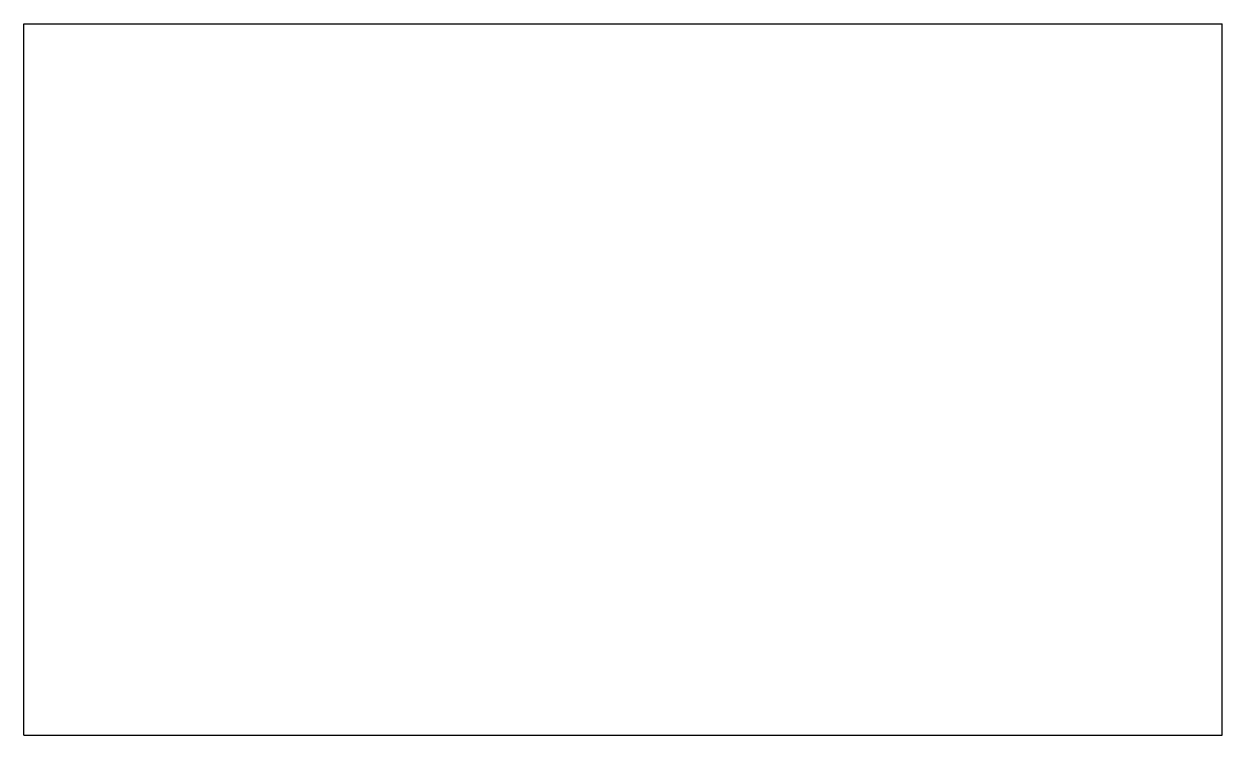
# Model space of a CAD drawing. Header units: millimetres. Extents: x 0 to 48, y 0 to 28.5.
import ezdxf

# ---------------------------------------------------------------- set-up
doc = ezdxf.new("R2010")
doc.units = ezdxf.units.MM

msp = doc.modelspace()

# ---------------------------------------------------------------- linework, layer by layer
at = {"color": 7, "linetype": 'Continuous'}
for p, q in [((0, 0), (0, 28.5)), ((0, 28.5), (48, 28.5)), ((48, 0), (48, 28.5)), ((0, 0), (48, 0))]:
    msp.add_line(p, q, dxfattribs=at)

doc.saveas('drawing.dxf')
